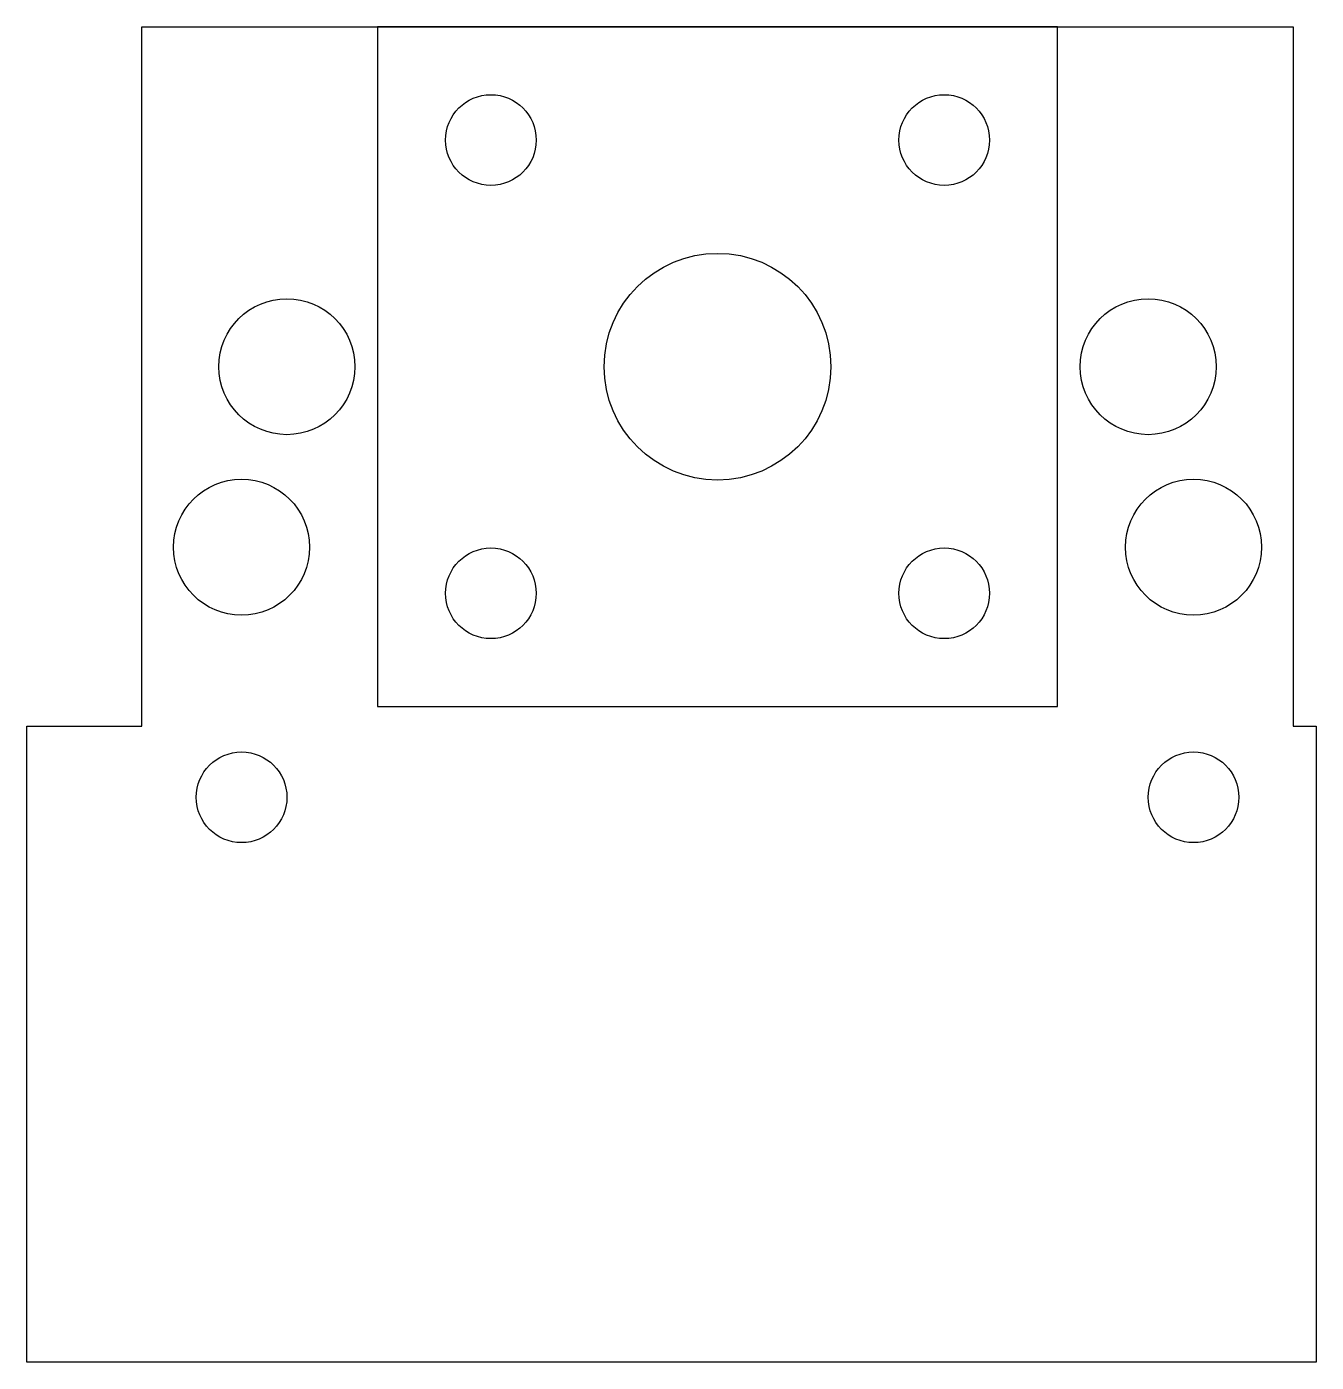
# Model space of a CAD drawing. Header units: millimetres. Extents: x -15.2 to 13.2, y -22 to 7.5.
import ezdxf

# ---------------------------------------------------------------- set-up
doc = ezdxf.new("R2010")
doc.units = ezdxf.units.MM
doc.layers.add('Layer 01', color=18, linetype='Continuous', true_color=0x000000)

msp = doc.modelspace()

# ---------------------------------------------------------------- linework, layer by layer
at = {"layer": 'Layer 01'}
for points in [[(-12.7, 7.5), (12.7, 7.5), (12.7, -7.931), (13.208, -7.931), (13.208, -21.964), (-15.24, -21.964), (-15.24, -7.931), (-12.7, -7.931)], [(-7.5, -7.5), (7.5, -7.5), (7.5, 7.5), (-7.5, 7.5)]]:
    msp.add_lwpolyline(points, close=True, dxfattribs=at)
for centre, radius in [((-5, 5), 1), ((5, 5), 1), ((0, 0), 2.5), ((-9.5, 0), 1.5), ((9.5, 0), 1.5), ((-10.5, -3.983), 1.5), ((10.5, -3.983), 1.5), ((-5, -5), 1), ((5, -5), 1), ((-10.5, -9.5), 1), ((10.5, -9.5), 1)]:
    msp.add_circle(centre, radius, dxfattribs=at)

doc.saveas('drawing.dxf')
